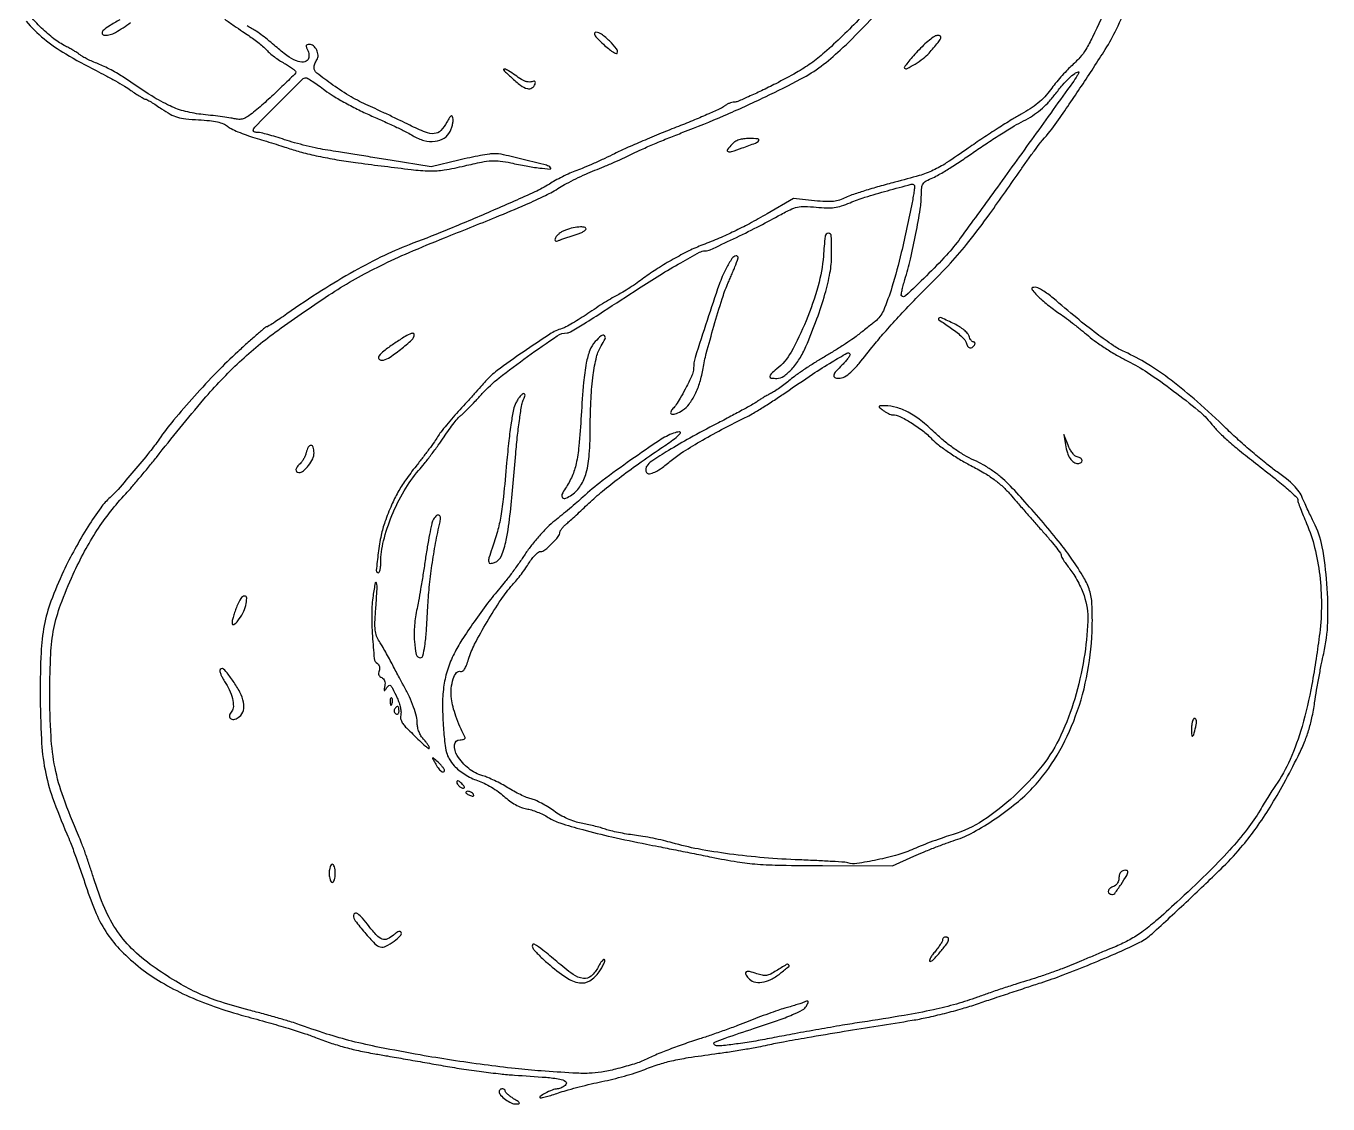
# Model space of a CAD drawing. Extents: x 31 to 688, y 6 to 712.
# Drawn here: x 259.2 to 687.9, y 6 to 361.1 of the extents above; entities that cross this region are included whole.
import ezdxf

# ---------------------------------------------------------------- set-up
doc = ezdxf.new("R2010")
doc.units = 0

msp = doc.modelspace()

# ---------------------------------------------------------------- linework, layer by layer
for points in [[(539.535666, 370.054698, -0.026833), (528.063137, 357.81844, -0.009632), (522.122261, 352.342645, -0.026078), (517.642441, 348.769543, -0.02678), (512.88289, 345.735017, -0.010639), (506.054202, 342.06844, -0.005516), (501.367201, 339.743646, -0.00777), (497.134648, 337.782604, -0.004886), (493.553446, 336.2322, -0.10003), (492.404413, 336, 0.062502), (491.620903, 335.901674, 0.034894), (490.706887, 335.599344, 0.034228), (489.811278, 335.158254, 0.046651), (489.078741, 334.636066, -0.070658), (487.907437, 333.882902, -0.004064), (483.99813, 332.126601, -0.006127), (479.286258, 330.124121, -0.004459), (474, 328.008516, 0.004435), (468.281616, 325.720294, 0.003728), (462.2625, 323.196965, 0.003762), (456.800403, 320.810334, 0.010369), (453, 319.020229, -0.005932), (449.762322, 317.459931, -0.004727), (446.234375, 315.851489, -0.00478), (442.937887, 314.423632, -0.011989), (440.5, 313.463417, 0.016507), (438.294445, 312.571613, 0.010586), (435.79375, 311.399127, 0.010639), (433.391164, 310.145629, 0.019541), (431.5, 309.008839, -0.039729), (426.732664, 306.398899, -0.002912), (413.064216, 300.366065, -0.004513), (398.625773, 294.247911, -0.007945), (386.572488, 289.491063, 0.021678), (377.215635, 285.498103, 0.015991), (367.217416, 280.309768, 0.014451), (356.529821, 273.909788, 0.010712), (345.086653, 266.25, -0.004228), (342.720395, 264.621265, -0.006405), (340.632193, 263.248438, -0.002782), (338.834991, 262.113652, -0.14032), (338.437988, 262, 0.178434), (338.042207, 261.854114, 0.001355), (335.387136, 259.576563, 0.004796), (332.357632, 256.912425, 0.003033), (328.873081, 253.75, 0.014367), (322.068904, 247.128755, 0.009425), (314.60218, 239.136883, 0.009429), (307.753321, 231.228627, 0.022009), (303.009797, 225, -0.017879), (299.84426, 220.771412, -0.005242), (294.68606, 214.506871, -0.004245), (289.460497, 208.400403, -0.034684), (286.865455, 205.806655, 0.058685), (283.781956, 202.414373, 0.014425), (279.571728, 196.148895, 0.014895), (275.239633, 188.806277, 0.016534), (271.509509, 181.466211, 0.020032), (267.377048, 171.61113, 0.042076), (265.140591, 163.620204, 0.036423), (264.097847, 154.669514, 0.011707), (263.833629, 141.292225, 0.011013), (264.223275, 126.12807, 0.035016), (265.413504, 116.063953, 0.039176), (267.916889, 106.876911, 0.016611), (272.627155, 95, -0.012056), (273.803285, 92.111444, -0.003662), (275.447494, 87.679287, -0.003665), (277.217803, 82.683911, -0.003989), (278.864285, 77.801829, 0.022152), (282.294783, 68.731706, 0.045677), (285.909104, 62.071148, 0.049034), (290.492834, 56.477165, 0.029657), (296.897404, 50.779564, 0.034385), (303.720876, 46.121318, 0.024807), (311.894949, 41.858955, 0.022947), (321.171425, 38.098094, 0.019203), (331.317931, 34.94961, -0.003018), (338.953521, 32.8486, -0.00476), (345.476622, 30.944073, -0.005459), (350.782213, 29.276613, -0.014727), (354.5, 27.941045, 0.011914), (359.30259, 26.185207, 0.014486), (363.88218, 24.780063, 0.014077), (368.643628, 23.611903, 0.010224), (374, 22.570739, -0.000405), (378.22461, 21.835348, -0.000154), (384.115625, 20.803097, -0.000152), (390.517115, 19.677356, -0.000187), (396.5, 18.621047, 0.006282), (402.555511, 17.627874, 0.004855), (409.178125, 16.692632, 0.00491), (415.380171, 15.939994, 0.011729), (420, 15.534794, -0.002959), (430.408456, 14.805583, -0.026366), (434.95972, 14.217119, -0.103976), (436.793814, 13.466393, -0.442919), (436.941224, 12.429179, -0.057167), (436.367422, 11.879573, -0.042454), (435.625437, 11.409412, -0.04327), (434.837418, 11.082306, -0.071421), (434.127555, 10.964565, 0.090108), (432.443208, 10.6205, 0.026399), (430.03695, 9.505221, 0.046396), (428.450501, 8.4669, 0.697782), (428.59345, 8.035435, 0.070262), (429.280363, 8.109841, 0.006347), (430.953872, 8.556616, 0.008142), (432.94302, 9.149903, 0.006276), (435.09345, 9.859426, -0.01383), (437.748184, 10.691088, -0.005818), (441.359565, 11.66843, -0.005751), (445.246624, 12.624442, -0.007454), (448.83273, 13.406627, 0.0101), (452.401482, 14.204832, 0.007938), (456.235607, 15.208873, 0.008038), (459.771207, 16.256512, 0.019533), (462.33273, 17.171864, -0.01572), (467.334003, 19.002174, -0.024025), (471.783342, 20.240046, -0.017614), (477.226446, 21.276077, -0.004698), (485.961537, 22.537962, 0.004281), (490.792461, 23.231734, 0.003748), (495.830046, 24.037946, 0.00377), (500.369645, 24.834639, 0.011224), (503.461537, 25.473364, -0.010901), (508.601915, 26.53873, -0.003404), (516.355527, 27.915657, -0.001929), (528.561527, 29.949215, -0.000359), (551, 33.582075, 0.01412), (555.813131, 34.497909, 0.007772), (561.646875, 35.875, 0.007743), (567.525619, 37.456772, 0.012295), (572.5, 39.011427, -0.001079), (577.433236, 40.675567, -0.000685), (583.185251, 42.593336, -0.000688), (588.835895, 44.460079, -0.001276), (593.428513, 45.957314, 0.01295), (600.692911, 48.51467, 0.006285), (609.845998, 52.138292, 0.006287), (618.912575, 55.994067, 0.01284), (625.906371, 59.289633, 0.068687), (629.993343, 62.104868, 0.003443), (641.933541, 73.166841, 0.005706), (653.426439, 84.211995, 0.023924), (659.928895, 91.24795, 0.020983), (664.366136, 97.010181, 0.015088), (668.845057, 103.78601, 0.013509), (673.40313, 111.6212, 0.009721), (678.08046, 120.596094, 0.016301), (680.089039, 124.994379, 0.023866), (681.540225, 128.9939, 0.023288), (682.627697, 133.186637, 0.014526), (683.527407, 138.183092, -0.004738), (684.187185, 142.308529, -0.0035), (684.992436, 146.861241, -0.003537), (685.813969, 151.152944, -0.00792), (686.512594, 154.398072, 0.049098), (687.852571, 164.665843, 0.026624), (687.577523, 177.407917, 0.026209), (686.023194, 189.559229, 0.075298), (683.275613, 197.582295, -0.006673), (682.373495, 199.371915, -0.003979), (681.345476, 201.524174, -0.003982), (680.355227, 203.685164, -0.006879), (679.570836, 205.5, 0.052285), (678.387268, 207.673328, 0.04263), (676.703415, 209.720351, 0.032551), (674.283554, 211.895298, 0.013803), (670.781237, 214.5, -0.01684), (667.402388, 217.044884, -0.007118), (663.034777, 220.675, -0.007033), (658.475341, 224.688036, -0.009122), (654.416596, 228.5, 0.012003), (644.858725, 237.373646, 0.019526), (636.285664, 244.380977, 0.022882), (628.412953, 249.772046, 0.033545), (621, 253.703356, -0.043839), (617.267583, 255.782179, -0.012195), (611.813951, 259.677098, -0.010732), (605.157253, 264.908081, -0.006256), (597.390712, 271.44989, 0.019981), (595.684334, 272.808915, 0.02319), (593.955363, 273.957155, 0.023059), (592.421911, 274.78249, 0.112381), (591.466398, 275, 0.059443), (590.57931, 274.894164, 0.411921), (590.371805, 274.557097, 0.122493), (590.694534, 273.927116, 0.008013), (592.075686, 272.393767, 0.024265), (593.318356, 271.181476, 0.010016), (595.109733, 269.658876, 0.009883), (597.099495, 268.099654, 0.012535), (599, 266.743319, -0.010569), (601.113902, 265.247194, -0.004924), (603.79375, 263.22305, -0.004876), (606.565562, 261.04283, -0.006793), (609, 259.03428, 0.02175), (611.644708, 256.982026, 0.011465), (615.091549, 254.656645, 0.011386), (618.735908, 252.433264, 0.017211), (622.013783, 250.682295, -0.034136), (628.482089, 246.940541, -0.012561), (637.084659, 240.827515, -0.01165), (645.20256, 234.445774, -0.052171), (649.438257, 230.138506, 0.026723), (651.75412, 227.530861, 0.015409), (654.797147, 224.636621, 0.012166), (658.767345, 221.25715, 0.005889), (664, 217.119325, -0.003839), (670.481717, 212.036831, -0.012225), (674.700368, 208.504275, -0.011045), (677.532753, 205.899026, -0.204026), (678, 204.801625, 0.086048), (678.111109, 204.16078, 0.004336), (678.845848, 202.160495, 0.006848), (679.776395, 199.792195, 0.004896), (680.879481, 197.167613, -0.041626), (683.532073, 189.281216, -0.030564), (685.185945, 180.200217, -0.029524), (685.762539, 170.603432, -0.030997), (685.185957, 161.162162, -0.014168), (682.590901, 144.141863, -0.025523), (679.364498, 130.403914, -0.031243), (675.432144, 119.433205, -0.053399), (670.659145, 110.966692, 0.011929), (669.761948, 109.644448, 0.003377), (668.428904, 107.544281, 0.003401), (666.954761, 105.150707, 0.003589), (665.539907, 102.779796, -0.032069), (661.308709, 96.52779, -0.019072), (655.532708, 89.631493, -0.015494), (647.953044, 81.75737, -0.008225), (638.11067, 72.458448, -0.006055), (631.198349, 66.291704, -0.022148), (626.604466, 62.636788, -0.03171), (622.632916, 60.122594, -0.026062), (618.11067, 57.944469, 0.000053), (614.695144, 56.513064, 0.000034), (610.707683, 54.841152, 0.000034), (606.787329, 53.196757, 0.000062), (603.596335, 51.857573, -0.009272), (600.371333, 50.573453, -0.004957), (596.342323, 49.10057, -0.004932), (592.198448, 47.677952, -0.007674), (588.596335, 46.541999, 0.004815), (584.9177, 45.405004, 0.002809), (580.528298, 43.97465, 0.002808), (576.148978, 42.492955, 0.004753), (572.5, 41.196542, -0.018836), (565.542761, 38.943284, -0.01554), (557.976272, 37.055773, -0.011335), (548.332684, 35.193922, -0.004052), (534.5, 32.962385, 0.003552), (528.058709, 31.92986, 0.001965), (520.20625, 30.582097, 0.001959), (512.259467, 29.153863, 0.003152), (505.5, 27.867559, -0.006325), (499.463732, 26.758524, -0.007488), (493.73125, 25.868234, -0.006627), (488.881336, 25.254651, -0.04643), (486.5, 25.207498, -0.26051), (485.743285, 25.706184, -0.428168), (485.96965, 26.36559, -0.026347), (489.370574, 27.717388, -0.001997), (498.767678, 30.848773, 0.004838), (506.599381, 33.508052, 0.016471), (511.622177, 35.455933, 0.021152), (514.897484, 37.0187, 0.149068), (516.134012, 38.250404, 0.011116), (516.739998, 39.445839, 0.251098), (516.72315, 39.819243, 0.351828), (516.424644, 39.930607, 0.017228), (515.366334, 39.539515, -0.016172), (514.357863, 39.164419, -0.004299), (512.726361, 38.632521, -0.004355), (510.859715, 38.05951, -0.004474), (509, 37.52437, 0.013456), (506.760281, 36.83609, 0.004876), (503.61875, 35.743128, 0.004831), (500.20131, 34.479285, 0.005735), (497, 33.217849, -0.006699), (493.516747, 31.853069, -0.003649), (489.20625, 30.266257, -0.003635), (484.799503, 28.716524, -0.00576), (481, 27.460049, 0.007126), (475.556628, 25.643451, 0.008435), (470.4672, 23.76704, 0.009136), (465.888889, 21.89384, 0.013988), (462, 20.08856, -0.038653), (461.04425, 19.700914, -0.004454), (458.82816, 19.017476, -0.005345), (456.172098, 18.25502, -0.004336), (453.308629, 17.492715, -0.021703), (448.622444, 16.503136, -0.035199), (444.57137, 16.119803, -0.020869), (439.247039, 16.214359, -0.0033), (428.808629, 16.905225, -0.009243), (420.272535, 17.685646, -0.005386), (410.064896, 18.920923, -0.005209), (399.296041, 20.456268, -0.005898), (389, 22.158345, -0.004578), (375.611927, 24.660792, -0.013391), (366.448851, 26.716758, -0.015732), (358.250224, 29.065089, -0.008621), (348.356421, 32.428171, 0.013635), (346.040447, 33.189598, 0.00299), (342.017069, 34.36569, 0.00311), (337.346315, 35.669377, 0.002983), (332.594289, 36.93353, -0.014491), (323.342765, 39.624084, -0.027152), (316.069648, 42.414042, -0.028553), (309.386288, 45.873694, -0.018068), (302, 50.617365, -0.036684), (294.694999, 56.528976, -0.05342), (289.296523, 62.805097, -0.049679), (285.089295, 70.427393, -0.026853), (281.396752, 80.5, 0.005792), (280.178647, 84.312257, 0.004864), (278.801572, 88.325, 0.00491), (277.471981, 91.965974, 0.013472), (276.439558, 94.5, -0.016661), (271.456925, 106.956386, -0.037438), (268.720391, 116.754563, -0.035611), (267.400593, 127.147348, -0.013779), (267.000171, 141.669233, -0.012241), (267.306156, 154.171283, -0.036724), (268.348231, 162.644811, -0.040222), (270.560089, 170.448863, -0.017115), (274.701152, 180.5, -0.017547), (278.443041, 188.05017, -0.020747), (282.517014, 194.897685, -0.021487), (287.006764, 201.17125, -0.02185), (291.994707, 207, 0.009259), (294.017065, 209.246242, 0.003743), (296.695346, 212.38125, 0.003702), (299.528196, 215.798933, 0.004692), (302.092078, 219, -0.009768), (317.721418, 238.112662, -0.028426), (329.49078, 250.450026, -0.030861), (342.037203, 260.813855, -0.013282), (359.932009, 273.112967, -0.015662), (367.61601, 277.763674, -0.01409), (375.848476, 282.099608, -0.012208), (385.364761, 286.489062, -0.007069), (397, 291.321132, 0.001485), (413.883876, 298.112861, 0.006613), (423.730344, 302.260203, 0.011098), (430.219196, 305.268139, 0.026993), (434.820966, 307.843604, -0.018896), (437.108138, 309.172719, -0.008668), (440.181784, 310.739042, -0.00857), (443.477741, 312.277937, -0.011716), (446.5, 313.542392, 0.006383), (449.581172, 314.79305, 0.004329), (453.059375, 316.29243, 0.004362), (456.394008, 317.799176, 0.008706), (459, 319.059696, -0.012595), (461.851011, 320.411469, -0.004127), (466.115625, 322.261462, -0.004109), (470.885243, 324.237828, -0.004634), (475.5, 326.056152, 0.010257), (489.098671, 331.591819, 0.009805), (502.666792, 337.760526, 0.009484), (514.357359, 343.629799, 0.039761), (521, 347.829048, 0.027656), (527.3126, 353.130067, 0.011836), (535.166609, 360.860735, 0.011833), (542.643062, 368.95118, 0.027783)], [(615.873222, 368.922686, -0.001607), (610.367586, 357.434404, -0.021656), (608.159016, 353.327662, -0.049548), (606.202083, 350.675803, -0.025376), (603.27567, 347.749976, 0.020071), (601.792277, 346.298002, 0.009196), (599.971075, 344.293702, 0.00909), (598.128468, 342.110524, 0.0124), (596.553769, 340.073248, -0.031323), (594.635929, 337.77704, -0.029236), (592.403902, 335.681517, -0.027934), (589.841079, 333.77514, -0.023507), (586.933032, 332.04499, 0.015299), (583.822877, 330.263038, 0.00479), (579.272734, 327.407379, 0.004781), (574.250705, 324.119927, 0.005269), (569.453911, 320.840324, -0.007512), (562.230747, 315.949185, -0.036262), (557.899361, 313.539409, -0.037518), (553.329916, 311.81834, -0.008408), (545.298979, 309.609547, 0.005877), (540.151497, 308.221795, 0.006739), (535.268951, 306.772389, 0.00613), (531.164846, 305.438215, 0.037978), (529.127238, 304.570748, -0.042532), (527.086553, 303.723806, -0.051582), (525.059361, 303.301657, -0.038175), (522.547173, 303.23652, -0.012425), (518.843582, 303.515708), (511.932688, 304.209743), (503.216344, 299.213092, -0.006607), (497.368428, 295.962666, -0.011075), (492.360543, 293.406581, -0.011776), (487.469349, 291.185582, -0.008891), (482, 288.969847, 0.022563), (477.45228, 286.981099, 0.013866), (472.279503, 284.254499, 0.013682), (467.134463, 281.169094, 0.018307), (462.655599, 278.07751, -0.009035), (460.425256, 276.476139, -0.007401), (457.986332, 274.843744, -0.007488), (455.698684, 273.409332, -0.019514), (454, 272.467933, 0.016542), (452.234092, 271.50295, 0.005338), (449.682413, 269.959939, 0.005317), (446.879009, 268.182047, 0.005941), (444.216725, 266.408371, -0.008284), (441.648596, 264.714748, -0.00937), (439.127999, 263.177317, -0.008702), (436.942709, 261.950481, -0.049815), (435.716725, 261.439918, 0.070154), (431.680097, 259.563465, 0.007145), (422.883849, 253.680142, 0.007998), (414.31023, 247.56201, 0.054755), (410.503243, 244.049464, -0.003703), (408.977773, 242.322788, -0.001319), (406.774341, 239.878654, -0.001309), (404.342198, 237.20918, -0.001545), (402.026428, 234.696395, 0.007826), (399.795355, 232.213644, 0.007571), (397.617817, 229.635005, 0.007512), (395.770279, 227.308265, 0.027431), (394.704686, 225.754792, -0.017565), (393.656705, 224.160477, -0.004541), (391.855274, 221.667389, -0.004614), (389.747898, 218.860615, -0.004687), (387.599861, 216.10786, 0.014227), (384.132143, 211.484699, 0.026464), (381.635227, 207.521295, 0.02609), (379.548476, 203.278535, 0.013402), (377.360671, 197.77102, 0.038162), (376.122161, 193.382048, 0.017629), (375.156133, 187.526152, 0.008689), (374.51336, 181.751938, 0.441867), (375.198097, 181, 0.299135), (375.508768, 181.20413, 0.042291), (375.764441, 181.966408, 0.036792), (375.941971, 183.029059, 0.023), (376, 184.289901, -0.062267), (376.896921, 191.464158, -0.035016), (379.65231, 199.813714, -0.034375), (383.67291, 207.980481, -0.047105), (388.432425, 214.642487, 0.010713), (390.346235, 216.94692, 0.005588), (392.636705, 219.895379, 0.005555), (394.920477, 222.974466, 0.008452), (396.828479, 225.703485, -0.007225), (398.521283, 228.137403, -0.009338), (400.14815, 230.318672, -0.007418), (401.564371, 232.090397, -0.078214), (402.255673, 232.703485, 0.052587), (403.007857, 233.304903, 0.003883), (404.871179, 235.175399, 0.005366), (407.056987, 237.452343, 0.004043), (409.412172, 240, -0.041165), (414.946771, 245.160546, -0.011814), (424.32225, 252.207213, -0.006795), (434.091187, 258.995907, -0.149531), (437.373596, 260, 0.135972), (438.519402, 260.317465, 0.003927), (442.871254, 262.976201, 0.004958), (449.366015, 267.104373, 0.000994), (460.849784, 274.597044, -0.00778), (467.865308, 279.039824, -0.008598), (474.787821, 283.112367, -0.004565), (480.990177, 286.544743, -0.12472), (482.786901, 287, 0.109457), (484.493824, 287.378202, 0.002469), (492.107885, 290.972345, 0.00618), (499.955738, 294.844223, 0.008641), (506.864881, 298.51148, -0.012512), (510.786116, 300.554063, -0.057294), (513.201804, 301.410609, -0.064086), (515.620856, 301.649137, -0.018098), (519.407806, 301.3992, 0.017692), (522.799374, 301.172592, 0.040873), (525.347972, 301.301061, 0.044004), (527.725718, 301.832813, 0.02371), (530.542925, 302.878378, -0.025707), (535.425976, 304.668514, -0.008352), (542.808315, 306.817598, -0.002405), (550.67198, 308.924406, -0.266653), (551.68225, 308.651083, -0.226339), (551.79008, 308.346466, -0.005441), (551.61206, 306.816565, -0.010842), (551.339679, 304.994666, -0.007026), (550.9495, 302.899718, -0.006798), (547.412086, 286.447303, -0.01907), (544.34299, 275.071411, -0.024429), (541.505763, 267.310826, -0.128253), (538.764503, 263.738064, 0.000971), (537.653153, 262.869889, 0.00039), (536.137073, 261.678883, 0.000386), (534.505856, 260.393329, 0.000488), (533, 259.202295, -0.01766), (531.15366, 257.84234, -0.00569), (528.325, 255.955955, -0.005667), (525.128096, 253.927359, -0.006324), (522, 252.046093, 0.008385), (518.857011, 250.138187, 0.007206), (515.615214, 248.029254, 0.007273), (512.727598, 246.029407, 0.020669), (510.796473, 244.525713, -0.01299), (509.173707, 243.221614, -0.010353), (507.359393, 241.898031, -0.010496), (505.627026, 240.741699, -0.025811), (504.296473, 239.986981, 0.010247), (503.11587, 239.365047, 0.008419), (501.880839, 238.654332, 0.008522), (500.76802, 237.962741, 0.022229), (500, 237.417274, -0.037839), (498.930726, 236.706953, -0.002122), (495.441703, 234.771441, -0.003255), (491.260677, 232.5105, -0.002378), (486.588776, 230.051738, 0.005915), (477.812624, 225.353409, 0.01043), (470.695362, 221.238399, 0.008371), (465.214535, 217.788313, 0.110108), (463.551285, 216.08298, 0.074138), (463.341425, 215.594224, 0.058512), (463.260617, 215.023581, 0.05955), (463.314305, 214.461199, 0.085063), (463.501671, 213.997296, 0.307129), (464.468506, 213.56408, 0.072882), (466.234614, 214.149783, 0.042743), (468.73463, 215.686556, 0.015084), (472.042845, 218.290111, -0.034969), (475.634037, 220.892134, -0.00848), (481.923048, 224.663232, -0.008898), (489.087376, 228.627451, -0.010533), (496, 232.108733, 0.021302), (498.310663, 233.335479, 0.00615), (501.77212, 235.424352, 0.006174), (505.61969, 237.877584, 0.006545), (509.330623, 240.378692, -0.00447), (518.132215, 246.364107, -0.011676), (524.593685, 250.459486, -0.007128), (529.512544, 253.323759, -0.402393), (530.44897, 253.082568, -0.263457), (530.466797, 252.618175, -0.031283), (529.917105, 251.699868, -0.03082), (529.065429, 250.610502, -0.020413), (527.964442, 249.465934, 0.017038), (525.854818, 247.302221, 0.118383), (525.146958, 246.015678, 0.367248), (525.482414, 245.296766, 0.112589), (526.75, 245.031803, 0.11945), (528.715526, 245.546148, 0.06533), (530.748198, 247.010189, 0.031143), (533.494419, 249.935306, 0.005038), (538.413981, 256, -0.012737), (541.787589, 260.030438, -0.005495), (546.476468, 265.234375, -0.005433), (551.590603, 270.666688, -0.007165), (556.376174, 275.5, 0.013187), (563.558495, 282.930837, 0.017643), (569.646366, 290.060531, 0.012753), (576.526102, 299.186822, 0.003557), (586.825412, 313.818793, -0.003321), (588.996459, 316.906243, -0.003789), (591.115992, 319.831145, -0.003435), (592.950435, 322.287153, -0.021286), (593.953406, 323.5, 0.031245), (598.647058, 329.41157, 0.005316), (606.746936, 341.303243, 0.005356), (614.59191, 353.366231, 0.030598), (618.285249, 360.051633, 0.014492), (622.214363, 368.980094, 0.01328)], [(324.60204, 363.306039, 0.001964), (327.673962, 361.162947, 0.001981), (330.492174, 359.22973, 0.005507), (332.492269, 357.901319, -0.014116), (334.169442, 356.745284, -0.011593), (335.894829, 355.420227, -0.011761), (337.423963, 354.128033, -0.03018), (338.447575, 353.10426, 0.034988), (339.460129, 352.110821, 0.014969), (340.940012, 350.923888, 0.014725), (342.599049, 349.747973, 0.018783), (344.197575, 348.7688, -0.011265), (345.654616, 347.906141, -0.016855), (346.883038, 347.082222, -0.011874), (347.842, 346.355855, -0.228559), (348, 346.028267, -0.200931), (347.659039, 345.214069, -0.002382), (343.432492, 341.092131, -0.007635), (338.943475, 336.886352, -0.009318), (334.61239, 333.095896, -0.019537), (332.54623, 331.48828, -0.05921), (330.988682, 330.629535, -0.083268), (329.595943, 330.318908, -0.073337), (328.11239, 330.45746, 0.021745), (326.622396, 330.753373, 0.004259), (323.91739, 331.14574, 0.004513), (320.754368, 331.548023, 0.004169), (317.5, 331.904622, -0.036761), (311.686697, 332.928217, -0.047301), (306.578079, 334.74862, -0.032334), (300.599122, 338.026503, -0.008292), (291.388743, 344.096708, 0.017215), (289.49627, 345.296089, 0.010636), (287.195974, 346.580303, 0.010664), (284.866358, 347.753672, 0.018801), (282.888743, 348.607707, -0.011356), (281.098531, 349.34939, -0.011445), (279.348568, 350.169761, -0.011314), (277.858095, 350.9531, -0.044534), (277, 351.534535, 0.026675), (276.201629, 352.118105, 0.008765), (274.96839, 352.891853, 0.008703), (273.56742, 353.704065, 0.009743), (272.190263, 354.435982, -0.046922), (268.354339, 356.855887, -0.028058), (264.271236, 360.384462, -0.025389), (260.141543, 364.80625, -0.020487)], [(259.182454, 362.647658, 0.041751), (265.105227, 356.868195, 0.038599), (272.225775, 351.864549, 0.017401), (282.248894, 346.381328, -0.007213), (285.33135, 344.775748, -0.005814), (288.597914, 342.964562, -0.00588), (291.575677, 341.22124, -0.01499), (293.680175, 339.868199, 0.006639), (295.328174, 338.769332, 0.009503), (296.820321, 337.842533, 0.005899), (298.08853, 337.107964, 0.129009), (298.5, 337, -0.132359), (298.917758, 336.88744, -0.004955), (300.326554, 336.050066, -0.008659), (301.980171, 335.005223, -0.005951), (303.819825, 333.766181, 0.025006), (306.643717, 332.016788, 0.054355), (308.99362, 331.034248, 0.045999), (311.736077, 330.49118, 0.013675), (316, 330.165584, -0.012858), (319.547166, 329.900549, -0.029281), (322.198449, 329.475847, -0.039202), (324.157794, 328.878872, -0.08507), (325.5, 328.067292, 0.06417), (326.705541, 327.26811, 0.014118), (328.96875, 326.23287, 0.014466), (331.673459, 325.178073, 0.01346), (334.5, 324.253939, -0.001912), (337.509561, 323.346335, -0.001501), (340.765625, 322.340089, -0.001518), (343.787864, 321.386074, -0.003735), (346, 320.662138, 0.019191), (350.490888, 319.344638, 0.010479), (356.086933, 318.05776, 0.009887), (362.248939, 316.90268, 0.009659), (368.5, 315.982138, 0.001562), (386.024793, 313.801938, 0.023376), (392.169726, 313.34697, 0.048267), (396.861995, 313.672648, 0.016095), (403.619441, 315.027983, -0.007578), (409.18975, 316.244259, -0.034112), (412.492186, 316.681461, -0.046808), (415.305035, 316.596703, -0.023559), (418.807953, 315.992592, 0.009538), (423.881846, 314.970336, 0.014417), (428.336549, 314.292952, 0.012614), (431.720668, 313.964181, 0.68503), (431.918971, 314.384092, 0.139719), (430.54108, 315.197244, 0.00339), (423.304555, 317.035159, 0.006236), (416.359787, 318.657325, 0.054302), (413.213823, 319, 0.039918), (411.753777, 318.883249, 0.005749), (408.80361, 318.373529, 0.006493), (405.322345, 317.683877, 0.00551), (401.663578, 316.867332), (392.579586, 314.734664), (379.039793, 316.89843, 0.000185), (373.342653, 317.806716, 0.000165), (367.421064, 318.746538, 0.000165), (362.095959, 319.588086, 0.000512), (358.5, 320.15138, -0.013734), (355.302472, 320.739268, -0.007706), (351.450658, 321.619658, -0.007685), (347.584484, 322.629482, -0.012423), (344.332028, 323.620282, 0.00607), (341.471432, 324.531579, 0.00768), (338.804927, 325.300958, 0.006232), (336.558446, 325.881958, 0.060227), (335.582028, 326, -0.031594), (334.975978, 326.038333, -0.048817), (334.464721, 326.154751, -0.062641), (334.110475, 326.324373, -0.255105), (334, 326.526811, -0.196663), (334.479344, 327.698371, -0.001332), (342.315444, 335.628986, -0.001324), (350.196066, 343.52038, -0.198402), (351.357195, 344, -0.137701), (351.953476, 343.83261, -0.007811), (353.587429, 342.801404, -0.011487), (355.508302, 341.482815, -0.008142), (357.604119, 339.919673, 0.028038), (360.334484, 338.0475, 0.010666), (364.333805, 335.738153, 0.010524), (368.796265, 333.407659, 0.012678), (373.086777, 331.41453, -0.004543), (377.233535, 329.569592, -0.004823), (381.263875, 327.685235, -0.004605), (384.70212, 325.997994, -0.022044), (386.609011, 324.932627, 0.073693), (390.222469, 323.377314, 0.092549), (393.851581, 323.105487, 0.109623), (396.875034, 324.134964, 0.145811), (398.810845, 326.277919, 0.03084), (399.290865, 327.467927, 0.02807), (399.638488, 328.745686, 0.029175), (399.818004, 329.92414, 0.076022), (399.767645, 330.777919, 0.103353), (399.493392, 331.397628, 0.409289), (399.122346, 331.46178, 0.107383), (398.596865, 330.898932, 0.012167), (397.736683, 329.371181, -0.06874), (395.759339, 326.634735, -0.1843), (393.623739, 325.620737, -0.116204), (390.672819, 326.074545, -0.02036), (385.515968, 328.40643, 0.003686), (382.344929, 329.969699, 0.002284), (378.598743, 331.761237, 0.00229), (374.883555, 333.496372, 0.004128), (371.820177, 334.879473, -0.02915), (366.228741, 337.748802, -0.019839), (360.215923, 341.620497, -0.012326), (354.885813, 345.559276, -0.235013), (354.015313, 347.370145, -0.058113), (354.085085, 347.905297, -0.025206), (354.294883, 348.592902, -0.02453), (354.594166, 349.309563, -0.029872), (354.945537, 349.946118, 0.154309), (355.338944, 351.437629, 0.103766), (354.890929, 353.155555, 0.10686), (353.806868, 354.510438, 0.172448), (352.429632, 355, 0.070753), (351.758209, 354.904512, 0.255381), (351.462307, 354.610254, 0.166342), (351.483965, 354.089359, 0.030053), (351.895041, 353.196118, -0.059555), (352.203198, 352.407303, -0.052056), (352.335136, 351.531008, -0.054861), (352.281898, 350.702727, -0.09523), (352.037558, 350.060771, -0.250029), (350.558386, 349.199634, -0.105128), (348.219746, 349.606589, -0.061578), (345.106216, 351.326871, -0.025757), (341.37064, 354.343232, 0.011569), (339.282738, 356.129313, 0.010357), (337.03714, 357.885834, 0.010447), (334.955041, 359.379162, 0.031634), (333.457922, 360.272618, -0.026231), (331.957548, 361.146188, -0.008891)], [(290.057437, 363.111298, 0.016307), (286.502334, 361.064885, 0.060251), (284.484238, 359.448649, 0.293009), (284.291459, 358.521971, 0.310937), (285.04966, 358, 0.130506), (288.581769, 358.937899, 0.03252), (293.610125, 362.261925, 0.034016)]]:
    msp.add_lwpolyline(points, format="xyb")
for points in [[(449.288723, 355.060457, 0.016208), (450.930054, 353.621886, 0.029727), (452.368721, 352.577747, 0.034701), (453.472144, 351.976373, 0.440887), (453.860115, 352.140802, 0.258662), (453.613751, 353.604067, 0.030793), (451.329017, 356.13358, 0.033388), (448.694897, 358.388003, 0.16167), (446.851632, 359, 0.301166), (446.39674, 358.698674, 0.243311), (446.442608, 358.10147, 0.056126), (447.343139, 356.95573, 0.010114)], [(552.777857, 352.764459, 0.007186), (550.994586, 350.761233, 0.011876), (549.554238, 349.013401, 0.005543), (548.413915, 347.527043, 0.373189), (548.434927, 347.23174, 0.324372), (549.354186, 347.085209, 0.019052), (551.973838, 348.541452, 0.027123), (554.634839, 350.360727, 0.04982), (556.547454, 352.154986, 0.004694), (559.511209, 355.61449, 0.061579), (560.42887, 357.027499, 0.36268), (560.267951, 357.676976, 0.164965), (559.372445, 357.958983, 0.140764), (558.373171, 357.648127, 0.02148), (556.662901, 356.416173, 0.022604), (554.723068, 354.740743, 0.017866)], [(418.993788, 344.092819, 0.024716), (422.040347, 341.549094, 0.093685), (424.254774, 340.45349, 0.203863), (425.787342, 340.653221, 0.181333), (426.803584, 341.90935, 0.063754), (426.918328, 342.493019, 0.248012), (426.773223, 342.818446, 0.212361), (426.397504, 342.913041, 0.048675), (425.751252, 342.734788, -0.092859), (425.03299, 342.60318, -0.049107), (424.128803, 342.69582, -0.046539), (423.190899, 342.979022, -0.053068), (422.364802, 343.422089, 0.004173), (418.023137, 346.328974, 0.096607), (416.651758, 346.891118, 0.73991), (416.46117, 346.536519, 0.011209)], [(605.35181, 344.75, -0.018193), (603.768833, 342.366705, -0.000159), (591.056103, 324.67164, -0.000637), (578.247789, 306.903291, -0.000911), (566.835527, 291.174482, -0.028328), (562.252937, 285.578233, -0.012942), (555.684945, 278.786655, -0.004721), (548.806915, 272.159709, -0.406027), (547.488477, 272.178189, -0.242709), (547.378296, 272.523116, -0.008747), (547.640204, 273.92642, -0.01433), (548.037535, 275.618291, -0.009355), (548.587948, 277.546661, 0.017087), (550.390908, 284.254562, 0.008968), (552.195897, 292.703531, 0.007983), (553.635049, 300.769272, 0.039557), (554.010171, 305.360079, -0.024187), (554.135151, 307.817215, -0.120816), (554.591387, 309.108411, -0.122851), (555.589326, 310.031035, -0.025371), (557.760171, 311.082341, 0.033347), (559.809013, 312.115193, 0.006455), (563.354017, 314.271688, 0.00684), (567.428929, 316.901459, 0.00627), (571.551376, 319.717681, -0.006851), (575.840866, 322.640716, -0.005934), (580.417841, 325.591183, -0.00598), (584.627929, 328.165256, -0.017333), (587.620386, 329.808372, 0.02523), (590.650179, 331.534787, 0.031972), (593.248642, 333.438527, 0.031396), (595.619632, 335.687492, 0.022983), (597.965554, 338.455352, -0.012283), (600.528538, 341.613897, -0.025152), (602.717057, 343.932529, -0.030078), (604.531627, 345.472831, -0.137253), (605.809017, 345.969591, -0.495717), (605.876405, 345.897031, -0.046707), (605.802182, 345.62388, -0.031896), (605.624113, 345.227734, -0.015926)], [(491.654988, 322.171259, 0.025213), (490.162997, 320.345555, 0.497165), (490.340369, 319.746847, 0.168341), (491.436736, 319.717824, 0.007878), (495.003088, 320.910943, 0.006407), (499.386102, 322.517895, 0.14161), (500.461156, 323.327679, 0.589457), (500.214374, 323.878231, 0.021038), (497.321654, 324, 0.031599), (495.487248, 323.883952, 0.046486), (493.911924, 323.532901, 0.053974), (492.62508, 322.958215, 0.076996)], [(436.836013, 293.86639, 0.039708), (435.77254, 293.378065, 0.037619), (434.779099, 292.720017, 0.039956), (433.991222, 292.000457, 0.096399), (433.574672, 291.333997, 0.041019), (433.359486, 290.597916, 0.295656), (433.487668, 290.269878, 0.22909), (433.88181, 290.201025, 0.027629), (434.738659, 290.497111, -0.012529), (435.633684, 290.83696, -0.004475), (436.92668, 291.278233, -0.004437), (438.354283, 291.737203, -0.005229), (439.713867, 292.145478, 0.020783), (440.987874, 292.571674, 0.024138), (442.158486, 293.084158, 0.024156), (443.094115, 293.60656, 0.115432), (443.522884, 294.037027, 0.489144), (443.284527, 294.677501, 0.082734), (441.777003, 294.889298, 0.046644), (439.38728, 294.604219, 0.034798)], [(521.736015, 285.284905, -0.051241), (520.010631, 275.440762, -0.028818), (516.033816, 263.962464, -0.027718), (511.084059, 253.625112, -0.100914), (506.401997, 248.101571, 0.017167), (504.503803, 246.499994, 0.212765), (504.130963, 245.656829, 0.371918), (504.587442, 245.131162, 0.035915), (506.411106, 245, 0.155138), (508.699623, 245.727586, 0.053786), (511.328063, 248.047429, 0.046628), (513.886227, 251.433389, 0.037289), (515.995794, 255.492487, 0.012826), (519.63105, 264.617853, 0.019397), (522.276996, 272.747445, 0.022516), (523.924959, 279.759056, 0.045251), (524.465862, 285.412955, 0.010897), (524.356632, 291.892843, 0.416625), (523.384543, 292.78516, 0.367972), (522.340008, 291.808044, 0.010608)], [(489.712298, 281.223983, 0.036979), (487.421757, 275.922949, 0.004683), (483.44644, 264.108195, 0.003023), (479.531266, 251.85032, 0.075924), (479, 248.37181, -0.045586), (478.939761, 247.712461, -0.021168), (478.748195, 246.873727, -0.020765), (478.471035, 246.003705, -0.027166), (478.14279, 245.236431, -0.005801), (476.207805, 241.42872, -0.012041), (474.592924, 238.513366, -0.014758), (473.240476, 236.35352, -0.047824), (472.172186, 235.044643, 0.118895), (471.467083, 233.87745, 0.454572), (471.854447, 233.240723, 0.144835), (473.336983, 233.414558, 0.04394), (475.352869, 234.495553, 0.088141), (477.543501, 236.560475, 0.045635), (479.509233, 239.781853, 0.040727), (481.09011, 243.794712, 0.033743), (482.121347, 248.271282, -0.026091), (483.187291, 253.244962, -0.004855), (485.707005, 262.244064, -0.004876), (488.401783, 271.193753, -0.025753), (490.17646, 276, 0.000112), (490.684363, 277.184804, 0.000054), (491.335273, 278.704598, 0.000053), (492.013962, 280.290192, 0.000076), (492.615481, 281.696503, 0.037214), (493.631103, 284.665175, 0.542212), (493.011801, 285.345536, 0.209198), (491.610083, 284.439559, 0.025697)], [(563.471595, 261.811018, -0.019801), (565.349456, 260.457253, -0.023301), (567.010942, 259.026813, -0.023072), (568.283346, 257.707381, -0.116863), (568.759671, 256.811018, 0.070452), (569.25545, 255.626687, 0.188675), (569.965015, 255.075184, 0.229997), (570.754629, 255.20617, 0.100512), (571.5, 256, 0.07127), (571.66689, 256.382645, 0.146694), (571.659661, 256.70625, 0.189302), (571.484223, 256.91976, 0.12789), (571.175648, 257, -0.168987), (570.778169, 257.138287, -0.064195), (570.362483, 257.564444, -0.054123), (569.992627, 258.186235, -0.043199), (569.730776, 258.921512, 0.1218), (569.252884, 259.800078, 0.033995), (568.11219, 260.889136, 0.032159), (566.609812, 261.984509, 0.028912), (564.926315, 262.921512, 0.004588), (560.592469, 264.96656, 0.277761), (559.771139, 264.875729, 0.508679), (559.783705, 264.313367, 0.005574)], [(380.25, 256.355508, 0.014493), (376.99414, 254.005495, 0.068737), (375.382073, 252.37384, 0.319765), (375.36128, 251.47474, 0.250078), (376.25, 251.006589, 0.144955), (378.535352, 251.696481, 0.021299), (382.503188, 254.551219, 0.018777), (386.233859, 257.71794, 0.210381), (387, 259.458187, 0.421056), (386.583163, 259.865421, 0.102241), (385.538183, 259.623962, 0.034715), (383.600676, 258.564849, 0.006637)], [(446.6247, 257.137792, 0.092575), (444.857279, 254.261128, 0.044449), (443.666302, 250.07969, 0.025763), (442.780687, 243.661752, 0.006001), (441.980525, 232.811025, -0.006646), (441.22197, 222.702435, -0.031323), (440.348089, 216.952144, -0.051124), (438.995721, 212.810329, -0.044538), (436.780652, 208.820206, 0.045722), (435.656922, 206.784649, 0.310089), (435.86097, 205.714075, 0.311663), (436.930752, 205.522897, 0.045935), (438.945246, 206.674203, 0.100708), (441.803445, 209.687166, 0.073919), (443.647271, 213.920918, 0.048979), (444.665221, 220.023369, 0.016417), (444.978038, 229.066341, -0.012035), (445.219511, 238.418054, -0.02109), (445.931166, 246.126809, -0.02465), (447.039813, 252.099823, -0.084793), (448.576704, 255.714817, 0.033599), (449.883166, 258.083708, 0.358726), (449.62819, 259.073896, 0.346242), (448.584535, 259.035543, 0.032975)], [(541.44113, 234.468197, 0.024944), (542.266607, 233.906262, 0.025185), (543.141358, 233.431283, 0.02598), (543.942352, 233.097211, 0.086008), (544.5033, 233, -0.112364), (546.901202, 232.454236, -0.025917), (550.563211, 230.456532, -0.02716), (554.366841, 227.823351, -0.035948), (557.5, 225.009829, 0.037544), (559.6358, 223.104179, 0.013969), (562.89987, 220.746607, 0.013751), (566.616259, 218.364069, 0.016171), (570.265514, 216.321643, -0.014238), (574.548736, 213.946085, -0.023996), (577.978338, 211.685169, -0.027587), (580.809803, 209.367311, -0.030629), (583.265514, 206.826734, 0.002127), (585.32667, 204.43565, 0.000918), (588.092057, 201.266844, 0.000909), (591.047276, 197.905388, 0.001204), (593.75, 194.857204, -0.006469), (596.144921, 192.098185, -0.009601), (598.164062, 189.615193, -0.005255), (599.792294, 187.48673, -0.162023), (600, 186.862581, 0.128042), (600.148533, 186.292075, 0.013201), (600.864486, 185.086219, 0.015753), (601.815859, 183.676627, 0.011965), (602.942931, 182.191362, -0.029563), (604.192759, 180.418096, -0.016237), (605.518346, 178.115587, -0.016138), (606.716145, 175.683492, -0.024776), (607.577674, 173.5, -0.0913), (608.799707, 165.082759, -0.031403), (607.557429, 152.788694, -0.030774), (604.512468, 139.48587, -0.037164), (599.989404, 127.5, -0.057863), (593.757255, 117.351873, -0.040056), (584.601853, 107.453067, -0.040661), (574.266177, 99.380902, -0.072239), (564.5, 94.812456, 0.009265), (561.383547, 93.807829, 0.005898), (557.79375, 92.529213, 0.005924), (554.300712, 91.191184, 0.010941), (551.5, 90.008565, -0.036019), (546.305758, 88.115932, -0.01739), (539.430205, 86.414149, -0.013438), (532.786349, 85.19842, -0.117797), (529.824441, 85.437088, 0.061739), (528.848991, 85.626303, 0.001769), (524.6124, 85.900952, 0.00356), (519.615682, 86.171426, 0.00244), (513.941175, 86.410333, -0.011469), (502.201231, 87.117165, -0.012435), (490.819556, 88.350513, -0.013307), (480.493349, 90.010831, -0.02277), (472, 92.013532, 0.011475), (469.075064, 92.773331, 0.007347), (465.646875, 93.527371, 0.007382), (462.265068, 94.167407, 0.013676), (459.5, 94.570981, -0.011517), (456.945361, 94.932584, -0.009405), (454.230495, 95.433503, -0.009528), (451.748904, 95.989276, -0.024494), (449.98679, 96.511962, 0.015812), (448.320939, 97.03772, 0.00794), (446.187591, 97.601158, 0.007876), (443.960921, 98.114499, 0.011557), (441.98679, 98.489497, -0.040951), (439.900513, 99.014361, -0.023528), (437.48647, 99.965618, -0.022988), (435.070416, 101.187976, -0.029044), (432.965741, 102.544201, 0.018506), (431.01216, 103.86211, 0.016518), (428.892234, 105.085612, 0.016812), (426.913678, 106.057988, 0.048285), (425.465741, 106.548569, -0.039521), (424.007679, 107.014308, -0.013863), (421.994867, 107.903305, -0.013665), (419.826019, 109.00762, -0.015564), (417.814659, 110.184523, 0.016287), (415.760432, 111.382526, 0.012782), (413.461193, 112.549979, 0.012977), (411.265202, 113.526217, 0.03075), (409.573765, 114.107244, -0.104385), (404.95051, 116.49901, -0.081), (401.189623, 120.755047, -0.158492), (400.287957, 124.320508, -0.394817), (402.083333, 126, 0.034617), (402.855097, 126.053497, 0.06953), (403.441281, 126.220313, 0.12483), (403.754576, 126.46571, 0.291169), (403.780601, 126.75, -0.014944), (402.072596, 130.326897, -0.019023), (400.724594, 133.725851, -0.021093), (399.773746, 136.828847, -0.035714), (399.277276, 139.5, -0.048437), (399.224128, 142.913152, -0.059687), (399.857633, 146.030927, -0.083586), (400.948704, 148.093933, -0.332483), (402.243515, 148.460049, 0.252123), (402.896159, 148.543744, 0.092695), (403.560377, 149.236403, 0.053474), (404.229518, 150.544838, 0.019697), (404.89546, 152.511509, -0.048724), (406.891853, 157.445564, -0.013054), (411.012772, 164.848253, -0.013622), (415.603118, 172.148799, -0.036352), (419.377629, 177, 0.013486), (420.754663, 178.612106, 0.008371), (422.286962, 180.573438, 0.008396), (423.735383, 182.561345, 0.014987), (424.848778, 184.25, -0.026242), (425.842396, 185.685632, -0.032911), (426.914038, 186.898438, -0.03476), (427.915596, 187.762487, -0.161978), (428.629525, 188, 0.173776), (430.043534, 188.506745, 0.025158), (432.343392, 190.600564, 0.025617), (434.421489, 192.91927, 0.162334), (434.968399, 194.382705, -0.137331), (435.114689, 194.841383, -0.024334), (435.651655, 195.577299, -0.02473), (436.386245, 196.400693, -0.020054), (437.25, 197.209868, 0.00578), (438.43874, 198.26143, 0.00154), (440.307813, 199.964236, 0.001562), (442.420704, 201.913299, 0.00161), (444.5, 203.855926, -0.015483), (449.022254, 207.851842, -0.010079), (454.474678, 212.19437, -0.008886), (460.864817, 216.899067, -0.006155), (468.248376, 222, 0.008289), (472.714, 225.113322, 0.061757), (474.605317, 226.870903, 0.665835), (474.331742, 227.401329, 0.07089), (472.424339, 226.971234, 0.05588), (467.776352, 224.581104, 0.00691), (458.36287, 218.135045, 0.008747), (448.925631, 211.228989, 0.023106), (442.5, 205.866667, -0.006968), (440.594572, 204.169324, -0.00347), (438.136449, 202.070011, -0.003443), (435.559477, 199.930096, -0.005057), (433.262379, 198.087657, 0.02953), (430.932923, 196.02415, 0.014949), (428.240582, 193.173951, 0.014795), (425.627808, 190.055797, 0.021332), (423.521856, 187.138087, -0.007909), (421.518319, 184.199178, -0.00589), (419.218473, 181.017928, -0.005956), (416.978255, 178.068895, -0.013426), (415.195269, 175.901555, 0.0165), (411.177259, 170.955751, 0.009993), (406.737312, 164.857008, 0.009885), (402.7199, 158.850698, 0.025752), (400.14529, 154.335855, 0.037778), (398.032576, 149.214299, 0.041599), (396.79621, 143.994582, 0.036017), (396.334217, 138.039661, 0.019026), (396.576089, 130.628246, 0.007049), (397.071558, 124.797384, 0.042083), (397.626367, 121.799317, 0.070554), (398.550039, 119.662311, 0.042947), (400.18408, 117.443125, 0.042732), (401.679498, 116.007933, 0.028033), (403.619123, 114.613275, 0.027494), (405.762503, 113.407699, 0.03419), (407.87769, 112.540625, -0.034067), (409.992983, 111.674114, -0.019873), (412.403824, 110.367572, -0.01981), (414.724507, 108.86039, -0.0315), (416.567236, 107.374549, 0.029253), (418.38289, 105.897037, 0.029008), (420.363506, 104.637039, 0.030811), (422.303924, 103.706918, 0.056955), (423.986173, 103.238455, -0.036256), (425.593272, 102.861679, -0.018831), (427.536456, 102.173378, -0.018624), (429.488607, 101.312525, -0.026897), (431.137934, 100.397851, 0.062034), (435.001611, 98.596724, 0.0117), (442.480141, 96.373913, 0.011247), (452.065178, 93.99761, 0.006822), (463.5, 91.597613, -0.000634), (467.495413, 90.810527, -0.000235), (473.115625, 89.693203, -0.000233), (479.245082, 88.468666, -0.000282), (485, 87.31279, 0.01), (493.397532, 85.795308, 0.020788), (500.006201, 85.017153, 0.015185), (507.837208, 84.662392, 0.003218), (521.5, 84.546703), (544.5, 84.5), (551.5, 87.629234, -0.007815), (554.673069, 88.988606, -0.004843), (558.439015, 90.490324, -0.004857), (562.186833, 91.901177, -0.008728), (565.292392, 92.974872, 0.048068), (571.149097, 95.530664, 0.021743), (578.290229, 99.918947, 0.021686), (585.255417, 105.081754, 0.034993), (590.648517, 110.117929, 0.054213), (598.692649, 120.892073, 0.045154), (604.818921, 133.812273, 0.043115), (608.756968, 148.246727, 0.039927), (610.295025, 163.521919, 0.017176), (610.196339, 170.668365, 0.062099), (609.4181, 175.143112, 0.060945), (607.557434, 179.332425, 0.016134), (603.58696, 185.5, 0.017646), (599.78737, 190.608213, 0.006905), (594.202509, 197.393876, 0.006951), (588.135265, 204.362775, 0.010691), (582.675027, 210.20487, 0.026032), (580.224622, 212.468224, 0.021731), (577.404278, 214.613285, 0.021594), (574.386703, 216.52029, 0.024671), (571.344317, 218.06985, -0.026795), (568.14028, 219.718909, -0.02103), (564.852286, 221.83084, -0.019957), (561.570912, 224.340494, -0.018076), (558.386179, 227.18469, 0.024549), (553.831171, 231.147893, 0.043929), (549.681794, 233.861358, 0.053545), (545.784011, 235.43789, 0.071135), (542, 235.95314, 0.00654), (540.370644, 235.920911, 0.303314), (540.112803, 235.736117, 0.324417), (540.194068, 235.439547, 0.007094)], [(420.475006, 236.951667, 0.070049), (419.712481, 234.777942, 0.011325), (418.930662, 230.352527, 0.010785), (418.164587, 224.52201, 0.005569), (417.44538, 217.201667, -0.003614), (416.390522, 206.015665, -0.016706), (415.517983, 199.575373, -0.025309), (414.403887, 194.562159, -0.017701), (412.666997, 189.039047, 0.010609), (411.622847, 185.87621, 0.114851), (411.530796, 184.543248, 0.374729), (412.098155, 184.07118, 0.086041), (413.425272, 184.332951, 0.203903), (415.734892, 186.566695, 0.051588), (417.295564, 191.67117, 0.023603), (418.659523, 200.918762, 0.003323), (420.442346, 220.117673, -0.005636), (421.040944, 226.25528, -0.007676), (421.727934, 231.774026, -0.005333), (422.421067, 236.364468, -0.082906), (422.929181, 237.867673, 0.026742), (423.354296, 238.775558, 0.080869), (423.504865, 239.439326, 0.176103), (423.388186, 239.834716, 0.238158), (423.060864, 240, 0.185235), (422.572666, 239.812711, 0.033678), (421.884848, 239.104552, 0.03225), (421.152497, 238.118914, 0.024328)], [(601.493109, 223.095308, 0.038546), (602.091573, 220.51914, 0.072659), (603.018772, 218.601532, 0.098913), (604.217494, 217.42001, 0.146277), (605.622445, 217, 0.131792), (606.630024, 217.270275, 0.302871), (606.961731, 217.942359, 0.218789), (606.477386, 218.714051, 0.097132), (605.338526, 219.176676, -0.135287), (604.606722, 219.540286, -0.043359), (603.76815, 220.433149, -0.039613), (602.965388, 221.636766, -0.035152), (602.325696, 223), (600.97434, 226.5)], [(351.420939, 220.541018, -0.036599), (351.081737, 219.514248, -0.029071), (350.573262, 218.462595, -0.029898), (349.983738, 217.539331, -0.062589), (349.401887, 216.918573, 0.057939), (348.447666, 215.919269, 0.128129), (348.048093, 214.951904, 0.24187), (348.281945, 214.286128, 0.191901), (349, 214, 0.175555), (350.516472, 214.549379, 0.055047), (352.216815, 216.31814, 0.054434), (353.560058, 218.524167, 0.109984), (354, 220.5, 0.064118), (353.763347, 222.337869, 0.336606), (353.01192, 222.92745, 0.286297), (352.11257, 222.386183, 0.05642)], [(393.182785, 198.25, 0.064483), (392.757307, 197.049467, 0.004791), (392.057432, 193.635937, 0.006584), (391.31291, 189.53227, 0.00495), (390.598187, 185, -0.002447), (389.878741, 180.284491, -0.002525), (389.120435, 175.625472, -0.002438), (388.423344, 171.595247, -0.010796), (387.950585, 169.235649, 0.034015), (387.107937, 163.709751, 0.037931), (387.067536, 158.32044, 0.039118), (387.691538, 154.092289, 0.349825), (389.061676, 153, 0.347106), (389.878247, 153.644527, 0.022512), (390.486349, 156.816644, 0.019022), (391.011672, 161.737602, 0.005259), (391.460786, 169.5, -0.013453), (391.956517, 176.170523, -0.01034), (392.843711, 183.420694, -0.010181), (394.051164, 190.771704, -0.011612), (395.512204, 197.75, 0.077248), (395.628563, 199.289874, 0.331553), (395.059113, 199.940366, 0.269487), (394.130953, 199.637895, 0.065071)], [(373.438946, 173.441427, 0.036569), (373.002893, 167.695518, 0.01652), (373.232641, 160.140318, 0.008831), (373.835134, 152.727503, 0.233738), (374.858954, 151.087171, -0.114924), (375.272401, 150.676181, -0.081859), (375.525357, 150.071452, -0.075597), (375.582984, 149.369558, -0.074492), (375.430116, 148.67848, 0.075762), (375.272652, 147.958006, 0.107817), (375.370812, 147.312309, 0.115091), (375.720417, 146.795596, 0.09538), (376.285737, 146.443847, -0.111121), (376.870795, 146.054028, -0.102479), (377.25331, 145.440469, -0.086443), (377.400839, 144.633264, -0.055777), (377.302745, 143.685417, 0.006979), (377.066961, 142.52586, 0.215269), (377.13454, 142.246588, 0.48684), (377.31918, 142.246001, 0.01398), (377.85888, 142.97104, -0.063154), (378.658517, 143.850185, -0.379551), (379.226666, 143.839431, -0.095057), (379.840821, 143.009054, -0.004133), (381.383303, 139.724151, -0.027781), (382.005, 138.145633, -0.028732), (382.439827, 136.525413, -0.02998), (382.6496, 135.086929, -0.098365), (382.543509, 134.137086, 0.111402), (382.464248, 133.211695, 0.07103), (382.762235, 132.168615, 0.057761), (383.424237, 131.052831, 0.036147), (384.430353, 129.912935, 0.001422), (388.764636, 125.688622, 0.013157), (390.693261, 123.91558, 0.035894), (391.706291, 123.152919, 0.594128), (392, 123.312845, 0.131584), (391.887111, 123.734377, 0.019404), (391.4125, 124.487817, 0.020767), (390.765802, 125.351947, 0.01651), (390, 126.230375, -0.056427), (389.234021, 127.265007, -0.037003), (388.5875, 128.601419, -0.037039), (388.145892, 130.016155, -0.057192), (388, 131.287432, 0.059602), (387.715182, 133.668276, 0.025286), (386.798533, 136.754792, 0.023499), (385.420513, 140.143385, 0.021364), (383.690272, 143.5, -0.005962), (383.086144, 144.588334, -0.001488), (382.125566, 146.38125, -0.00152), (381.038949, 148.439063, -0.001528), (379.966698, 150.5, 0.005337), (378.843584, 152.619115, 0.00442), (377.60371, 154.85211, 0.004464), (376.430548, 156.879238, 0.011964), (375.548245, 158.294417, -0.057059), (374.614823, 160.143781, -0.062167), (374.157479, 162.103631, -0.037438), (374.07514, 164.825727, -0.008028), (374.361721, 169.544417, 0.004943), (374.765111, 175.571554, 0.072489), (374.57905, 177.685665, 0.806967), (374.170559, 177.677633, 0.011084)], [(328.605985, 169.973278, 0.012481), (327.991213, 168.318191, 0.013185), (327.471758, 166.664271, 0.012894), (327.099346, 165.218849, 0.056655), (327, 164.344905, 0.582093), (327.620426, 163.992552, 0.09461), (328.942326, 165.167136, 0.043498), (330.55675, 167.69286, 0.059042), (331.519037, 170.219827, 0.056859), (331.838615, 172.621109, 0.444758), (331.1085, 173.30475, 0.240773), (329.880726, 172.540144, 0.040184)], [(323, 148.781523, 0.078665), (323.105389, 148.115813, 0.025069), (323.463799, 147.175447, 0.024323), (323.974583, 146.151984, 0.024872), (324.57889, 145.190831, -0.047303), (326.113372, 142.488768, -0.047647), (327.108217, 139.552925, -0.052092), (327.441854, 136.948391, -0.180946), (326.893478, 135.371649, 0.108283), (326.205535, 134.040495, 0.270466), (326.483857, 133.023052, 0.242229), (327.559651, 132.690052, 0.096076), (329.04636, 133.261025, 0.159068), (330.525539, 135.027695, 0.120516), (330.884813, 137.546366, 0.083396), (330.020315, 140.737022, 0.040691), (327.946788, 144.423738, 0.010523), (325.68452, 147.628223, 0.053263), (324.207633, 149.238584, 0.272941), (323.42719, 149.388094, 0.316795)], [(379.078947, 138.416667, 0.018894), (379.137993, 137.670344, 0.168741), (379.279315, 137.37858, 0.470617), (379.461564, 137.395823, 0.054073), (379.683114, 137.8125, 0.051402), (379.839148, 138.359369, 0.05415), (379.876576, 138.916927, 0.060344), (379.797407, 139.402231, 0.126455), (379.604167, 139.729167, 0.296942), (379.385309, 139.77538, 0.208169), (379.200665, 139.592839, 0.077125), (379.089945, 139.112848, 0.028489)], [(380.542705, 136.069098, 0.108373), (380.401101, 135.665803, 0.099685), (380.434921, 135.22714, 0.095498), (380.639411, 134.820631, 0.090427), (380.983688, 134.510081, 0.136093), (381.36964, 134.397824, 0.190788), (381.701458, 134.524436, 0.140899), (381.925389, 134.890269, 0.067432), (382, 135.440983, 0.039415), (381.914842, 136.519563, 0.25701), (381.592818, 136.933879, 0.315493), (381.13314, 136.838655, 0.050477)], [(643, 129.833333, 0.007762), (643.037492, 127.418445, 0.493365), (643.335994, 127.203943, 0.260572), (643.709152, 127.590754, 0.005544), (644.378376, 130.25, 0.029261), (644.57746, 131.363344, 0.062172), (644.572442, 132.237202, 0.102581), (644.378211, 132.796269, 0.263874), (644.019052, 133, 0.260279), (643.627161, 132.781173, 0.060308), (643.299347, 132.069792, 0.047371), (643.074095, 131.046504, 0.030509)], [(393.859868, 118.305694, 0.036756), (394.849385, 116.715135, 0.066241), (395.908018, 115.606418, 0.191516), (396.629985, 115.384854, 0.390774), (397, 115.785995, 0.137404), (396.869275, 116.252711, 0.026525), (396.369757, 116.984056, 0.026422), (395.675877, 117.799379, 0.021697), (394.854491, 118.595012, 0.001597), (393.341293, 119.929953, 0.25608), (393.129615, 119.976914, 0.471021), (393.067971, 119.834042, 0.002496)], [(401, 112.098444, 0.157897), (401.254536, 111.312518, 0.069007), (402.021539, 110.512308, 0.076948), (402.892915, 110.018937, 0.301864), (403.465672, 110.149864, 0.297152), (403.505656, 110.367062, 0.045304), (403.28958, 110.775917, 0.03842), (402.911277, 111.269923, 0.023968), (402.399141, 111.789427, 0.036357), (401.861158, 112.217338, 0.09576), (401.410998, 112.412089, 0.218285), (401.126309, 112.350678, 0.236389)], [(404, 108.606989, 0.2252), (404.088769, 108.419896, 0.029412), (404.455882, 108.154486, 0.029555), (404.957462, 107.875192, 0.020646), (405.551938, 107.618443, 0.036408), (406.131719, 107.443138, 0.155351), (406.487528, 107.474315, 0.32948), (406.606889, 107.674071, 0.1144), (406.492921, 108.011454, 0.115814), (405.901891, 108.603931, 0.080554), (405.026239, 108.969265, 0.115534), (404.291154, 108.972535, 0.349578)], [(359, 82, 0.031626), (359.072766, 80.850749, 0.048861), (359.29375, 79.88125, 0.06271), (359.615738, 79.209557, 0.254951), (360, 79, 0.254951), (360.384262, 79.209557, 0.06271), (360.70625, 79.88125, 0.048861), (360.927234, 80.850749, 0.031626), (361, 82, 0.031626), (360.927234, 83.149251, 0.048861), (360.70625, 84.11875, 0.06271), (360.384262, 84.790443, 0.254951), (360, 85, 0.254951), (359.615738, 84.790443, 0.06271), (359.29375, 84.11875, 0.048861), (359.072766, 83.149251, 0.031626)], [(619.666667, 82.333333, 0.094927), (619.410216, 81.955335, 0.034848), (619.195833, 81.343753, 0.03302), (619.049175, 80.62569, 0.033876), (619, 79.900721, -0.10324), (618.849133, 79.177848, -0.071548), (618.408235, 78.465703, -0.067878), (617.755485, 77.872023, -0.073925), (616.985479, 77.495391, 0.110257), (615.951006, 76.893494, 0.206382), (615.565681, 76.024026, 0.25816), (615.960417, 75.293106, 0.143558), (616.960241, 75, 0.242744), (617.716269, 75.390024, 0.007523), (619.76067, 78.357894, 0.010209), (621.654993, 81.328074, 0.13769), (622, 82.55716, 0.317891), (621.755987, 82.902175, 0.10925), (621.114609, 82.980816, 0.078961), (620.312172, 82.773159, 0.093919)], [(367, 68.143802, 0.163871), (367.604174, 66.34986, 0.01377), (370.711012, 62.486207, 0.014821), (374.02131, 58.820002, 0.138615), (375.837682, 57.752698, 0.184996), (377.655419, 57.953602, 0.040928), (380.362008, 59.641997, 0.042605), (382.585692, 61.610927, 0.407064), (382.571611, 62.761722, 0.252272), (382.231139, 62.863756, 0.057067), (381.637577, 62.66898, 0.045945), (380.920996, 62.255919, 0.030216), (380.17739, 61.660536, -0.080809), (378.197475, 60.37944, -0.191224), (376.472053, 60.318781, -0.121221), (374.636878, 61.531672, -0.024975), (372.133207, 64.530921, 0.016556), (369.980703, 67.199534, 0.061489), (368.382532, 68.647453, 0.234723), (367.470177, 68.787386, 0.326371)], [(561, 60.076725, -0.128805), (560.862667, 59.552462, -0.015507), (560.239512, 58.520874, -0.017622), (559.402508, 57.322442, -0.013652), (558.411106, 56.076725, 0.018647), (557.489805, 54.895056, 0.039527), (556.887613, 53.903788, 0.071405), (556.663255, 53.236458, 0.46851), (556.860215, 53, 0.20986), (557.911939, 53.461767, 0.011766), (560.31894, 56.207075, 0.013278), (562.567795, 59.047109, 0.162198), (563, 60.344391, 0.150538), (562.922978, 60.594416, 0.098523), (562.70625, 60.807415, 0.081618), (562.382331, 60.951072, 0.063726), (562, 61, 0.091178), (561.618237, 60.9298, 0.095746), (561.29375, 60.728788, 0.099559), (561.076618, 60.428979, 0.107497)], [(426.193296, 57.168871, 0.031398), (426.927395, 56.265841, 0.009637), (428.144281, 54.997315, 0.009602), (429.564194, 53.626802, 0.010378), (431, 52.347712, 0.026813), (437.103175, 47.675526, 0.109041), (441.415531, 45.940443, 0.181124), (444.834947, 46.608902, 0.105764), (447.894257, 49.529242, 0.01749), (448.770457, 50.917801, 0.027041), (449.417611, 52.179709, 0.025314), (449.815081, 53.206983, 0.283217), (449.717994, 53.61534, 0.379061), (449.393947, 53.635048, 0.048871), (448.847435, 53.113977, 0.037611), (448.206985, 52.247242, 0.020987), (447.555548, 51.107417, -0.090832), (445.272899, 48.156627, -0.218905), (442.696041, 47.358947, -0.123134), (439.295312, 48.700884, -0.022756), (433.960608, 52.896002, 0.009077), (429.350366, 56.730013, 0.04319), (426.502308, 58.633865, 0.530927), (425.899074, 58.324982, 0.187449)], [(506.250383, 49.885195, -0.025407), (504.387551, 48.821556, -0.079303), (503.016596, 48.38281, -0.087108), (501.650241, 48.413315, -0.034847), (499.838226, 48.90655, 0.021629), (497.468944, 49.619195, 0.176654), (496.362619, 49.507326, 0.413761), (496.131623, 48.845256, 0.061024), (496.979944, 47.524166, 0.152625), (498.868223, 46.300048, 0.103271), (501.446524, 46.128507, 0.080592), (504.441623, 47.055705, 0.052661), (507.5, 49, 0.00795), (510.329149, 51.322659, 0.489847), (510.304503, 51.889019, 0.2979), (509.524123, 51.918113, 0.006954)], [(415, 10.154988, 0.186896), (415.468989, 8.944135, 0.048702), (417.046099, 7.520174, 0.049172), (418.956557, 6.378055, 0.114092), (420.578741, 6.026609, 0.040497), (421.472433, 6.111586, 0.495892), (421.607172, 6.374015, 0.135225), (421.230994, 6.807098, 0.007946), (419.75, 7.758226, -0.018779), (418.696776, 8.467318, -0.025602), (417.807813, 9.188101, -0.024289), (417.153363, 9.836897, -0.187442), (417, 10.231617, 0.129256), (416.922962, 10.524645, 0.100704), (416.70625, 10.774287, 0.088904), (416.382071, 10.942162, 0.075261), (416, 11, 0.083136), (415.61809, 10.936058, 0.092717), (415.29375, 10.751778, 0.100583), (415.076866, 10.477298, 0.117593)]]:
    msp.add_lwpolyline(points, format="xyb", close=True)

doc.saveas('drawing.dxf')
